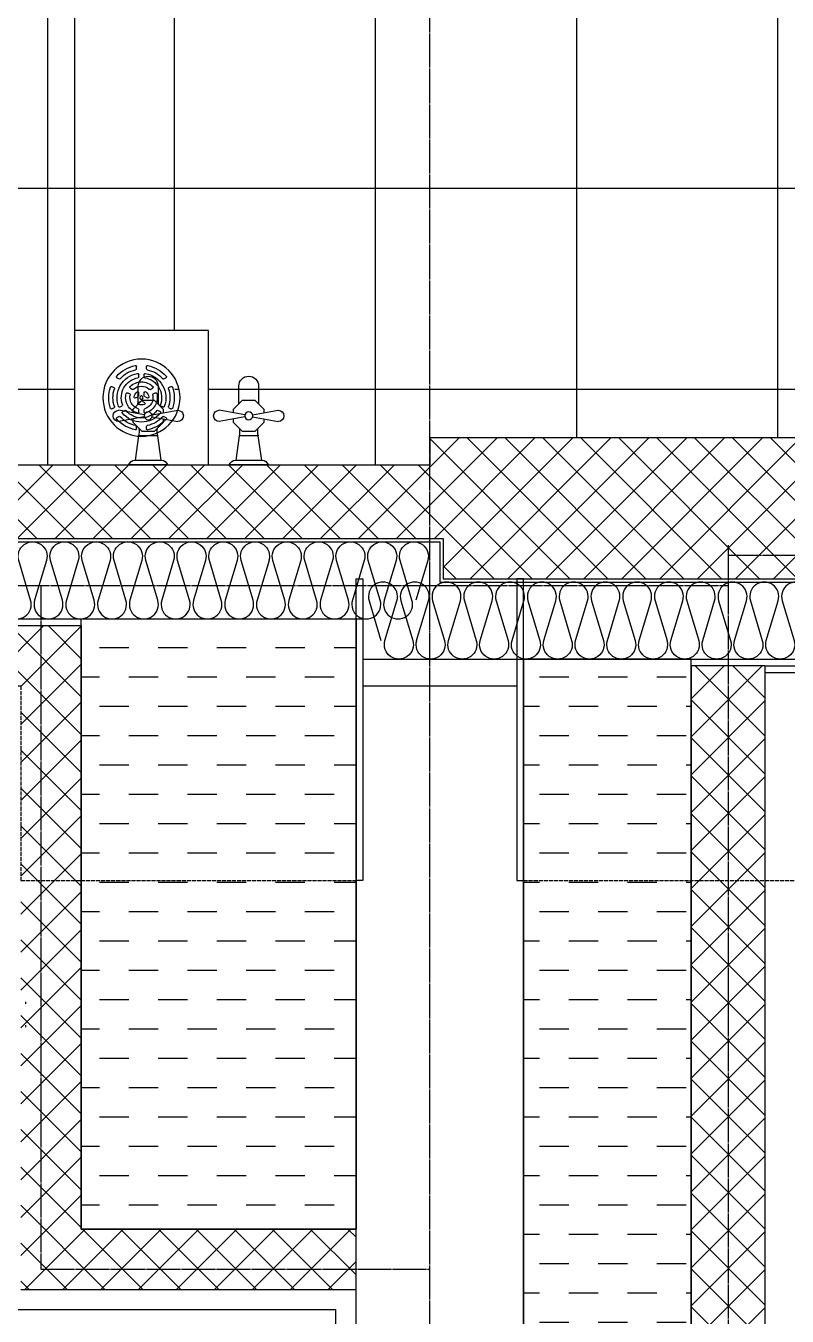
# Model space of a CAD drawing. Header units: millimetres. Extents: x 18456 to 179493, y -203649 to 469211.
# Drawn here: x 125057 to 126193, y -33871 to -31946 of the extents above; entities that cross this region are included whole.
import ezdxf

# ---------------------------------------------------------------- set-up
doc = ezdxf.new("R2010")
doc.units = ezdxf.units.MM
doc.linetypes.add('X-평면도(기본형)$0$CEN', pattern=[52.5, 50, -1, 0.5, -1])
doc.linetypes.add('X-평면도(기본형)$0$HID2', pattern=[7.5, 6, -1.5])
for name, color, linetype, true_color in [('X-평면도(기본형)$0$40HAT', 9, 'Continuous', 0x808080), ('X-평면도(기본형)$0$4GYP', 4, 'Continuous', 0x00ffff), ('X-평면도(기본형)$0$CEN', 1, 'X-평면도(기본형)$0$CEN', 0xff0000), ('X-평면도(기본형)$0$FIN', 9, 'Continuous', 0x808080), ('X-평면도(기본형)$0$FUR', 6, 'Continuous', 0xff00ff), ('X-평면도(기본형)$0$INS', 9, 'Continuous', 0x808080), ('X-평면도(기본형)$0$INSUL', 9, 'Continuous', 0x808080), ('X-평면도(기본형)$0$LV', 4, 'Continuous', 0x00ffff), ('X-평면도(기본형)$0$TIL', 5, 'Continuous', 0x0000ff), ('X-평면도(기본형)$0$UIS', 7, 'X-평면도(기본형)$0$HID2', 0x000000), ('X-평면도(기본형)$0$W1', 2, 'Continuous', 0xffff00), ('X-평면도(기본형)$0$W2', 3, 'Continuous', 0x00ff00), ('X-평면도(기본형)$0$설비OPEN', 9, 'Continuous', 0x808080), ('X-평면도(기본형)$0$수전', 5, 'Continuous', 0x0000ff)]:
    doc.layers.add(name, color=color, linetype=linetype, true_color=true_color)
pattern_1 = [(315, (-431264.733, -191964.843), (28.2842712, 28.2842712), []), (45, (-431264.733, -191964.843), (-28.2842712, 28.2842712), [])]
pattern_2 = [(360, (-403921.58, -3988.1), (2e-13, 300), []), (90, (-403921.58, -3988.1), (-300, 9e-14), [])]
pattern_3 = [(0, (-162883.12, -176635.57), (43.75, 43.75), [43.75, -43.75])]

# ---------------------------------------------------------------- blocks, each defined once
blk = doc.blocks.new('X-평면도(기본형)$0$A$C66e6687a')
at = {"layer": 'X-평면도(기본형)$0$수전', "color": 8, "true_color": 0x808080}
for p, q in [((92.5, 143), (92.5, 146.4)), ((107.5, 143), (107.5, 146.4)), ((59, 115), (56, 116.7)), ((66.5, 128), (63.5, 129.7)), ((96, 131.1), (96, 134.5)), ((96, 131.1), (96, 134.5)), ((104, 131.1), (104, 134.5)), ((136.5, 129.7), (133.5, 128)), ((144, 116.7), (141, 115)), ((82.5, 105.5), (79.5, 107.2)), ((86.5, 112.4), (83.5, 114.2)), ((95.2, 101.9), (91.4, 99.7)), ((96, 103.2), (96, 107.6)), ((96, 103.2), (96, 107.6)), ((104, 103.2), (104, 107.6)), ((108.6, 99.7), (104.7, 101.9)), ((116.5, 114.2), (113.5, 112.4)), ((120.5, 107.2), (117.5, 105.5)), ((59, 85), (56, 83.3)), ((71.1, 87.9), (68.1, 86.2)), ((75.1, 81), (72.1, 79.3)), ((99.2, 94.9), (95.4, 92.7)), ((96, 78.6), (96, 82.1)), ((96, 78.6), (96, 82.1)), ((104.6, 92.7), (100.7, 94.9)), ((104, 78.6), (104, 82.1)), ((127.9, 79.3), (124.9, 81)), ((131.9, 86.2), (128.9, 87.9)), ((131.9, 86.2), (128.9, 87.9)), ((144, 83.3), (141, 85)), ((66.5, 72), (63.5, 70.3)), ((136.5, 70.3), (133.5, 72)), ((92.5, 53.6), (92.5, 57)), ((107.5, 53.6), (107.5, 57))]:
    blk.add_line(p, q, dxfattribs=at)
blk.add_lwpolyline([(0, 0), (0, 200), (200, 200), (200, 0)], close=True, dxfattribs=at)
for radius in [57.5, 2.5]:
    blk.add_circle((100, 100), radius, dxfattribs=at)
for centre, radius, start, end in [((100, 100), 48.8, 100.9688, 139.0312), ((100, 100), 36.5, 99.0541, 200.9459), ((100, 100), 42.5, 101.8165, 138.1835), ((91, 146.4), 1.5, 0, 100.9688), ((91, 143), 1.5, 281.8165, 0), ((94.5, 134.5), 1.5, 0, 99.0541), ((105.5, 134.5), 1.5, 80.9459, 180), ((100, 100), 36.5, 339.0541, 80.9459), ((109, 146.4), 1.5, 79.0312, 180), ((109, 143), 1.5, 180, 258.1835), ((100, 100), 42.5, 41.8165, 78.1835), ((100, 100), 48.8, 40.9688, 79.0312), ((100, 100), 48.8, 160.9688, 199.0312), ((55.3, 115.4), 1.5, 60, 160.9688), ((64.3, 131), 1.5, 139.0312, 240), ((67.2, 129.3), 1.5, 240, 318.1835), ((100, 100), 30.1, 100.0234, 199.9766), ((84.2, 115.5), 1.5, 135.5894, 240), ((100, 100), 23.6, 44.4106, 135.5894), ((100, 100), 17.2, 47.0576, 132.9424), ((94.5, 131.1), 1.5, 280.0234, 0), ((94.5, 131.1), 1.5, 280.0234, 0), ((105.5, 131.1), 1.5, 180, 259.9766), ((100, 100), 30.1, 340.0234, 79.9766), ((115.8, 115.5), 1.5, 300, 44.4106), ((132.8, 129.3), 1.5, 221.8165, 300), ((135.7, 131), 1.5, 300, 40.9688), ((144.7, 115.4), 1.5, 19.0312, 120), ((100, 100), 48.8, 340.9688, 19.0312), ((100, 100), 42.5, 161.8165, 198.1835), ((58.2, 113.7), 1.5, 341.8165, 60), ((100, 100), 23.6, 164.4106, 255.5894), ((78.7, 105.9), 1.5, 60, 164.4106), ((81.7, 104.2), 1.5, 347.0576, 60), ((100, 100), 17.2, 167.0576, 252.9424), ((87.2, 113.7), 1.5, 240, 312.9424), ((90.6, 101), 1.5, 174.1895, 300), ((100, 100), 10.9, 125.8105, 174.1895), ((94.5, 107.6), 1.5, 0, 125.8105), ((94.5, 103.2), 1.5, 300, 0), ((105.5, 107.6), 1.5, 54.1895, 180), ((105.5, 103.2), 1.5, 180, 240), ((100, 100), 17.2, 287.0576, 12.9424), ((100, 100), 23.6, 284.4106, 15.5894), ((100, 100), 10.9, 5.8105, 54.1895), ((109.4, 101), 1.5, 240, 5.8105), ((112.8, 113.7), 1.5, 227.0576, 300), ((118.3, 104.2), 1.5, 120, 192.9424), ((121.3, 105.9), 1.5, 15.5894, 120), ((141.8, 113.7), 1.5, 120, 198.1835), ((100, 100), 42.5, 341.8165, 18.1835), ((55.3, 84.6), 1.5, 199.0312, 300), ((58.2, 86.3), 1.5, 300, 18.1835), ((67.4, 87.5), 1.5, 200.9459, 300), ((70.3, 89.2), 1.5, 300, 19.9766), ((72.9, 78), 1.5, 120, 219.0541), ((100, 100), 36.5, 219.0541, 320.9459), ((75.8, 79.7), 1.5, 40.0234, 120), ((100, 100), 30.1, 220.0234, 319.9766), ((94.5, 78.6), 1.5, 255.5894, 0), ((96.1, 91.4), 1.5, 120, 245.8105), ((94.5, 82.1), 1.5, 0, 72.9424), ((100, 100), 10.9, 245.8105, 294.1895), ((100, 93.6), 1.5, 60, 120), ((105.5, 82.1), 1.5, 107.0576, 180), ((105.5, 78.6), 1.5, 180, 284.4106), ((103.9, 91.4), 1.5, 294.1895, 60), ((124.2, 79.7), 1.5, 60, 139.9766), ((127.1, 78), 1.5, 320.9459, 60), ((129.7, 89.2), 1.5, 160.0234, 240), ((132.6, 87.5), 1.5, 240, 339.0541), ((141.8, 86.3), 1.5, 161.8165, 240), ((144.7, 84.6), 1.5, 240, 340.9688), ((64.3, 69), 1.5, 120, 220.9688), ((100, 100), 48.8, 220.9688, 259.0312), ((67.2, 70.7), 1.5, 41.8165, 120), ((100, 100), 42.5, 221.8165, 258.1835), ((91, 57), 1.5, 0, 78.1835), ((109, 57), 1.5, 101.8165, 180), ((100, 100), 42.5, 281.8165, 318.1835), ((100, 100), 48.8, 280.9688, 319.0312), ((132.8, 70.7), 1.5, 60, 138.1835), ((135.7, 69), 1.5, 319.0312, 60), ((91, 53.6), 1.5, 259.0312, 360), ((109, 53.6), 1.5, 180, 280.9688)]:
    blk.add_arc(centre, radius, start, end, dxfattribs=at)
blk = doc.blocks.new('X-평면도(기본형)$0$수전-1')
at = {"layer": 'X-평면도(기본형)$0$수전'}
for p, q in [((33548.8, -11093.5), (33542.1, -11055.2)), ((33552.1, -11093.5), (33558.8, -11055.2)), ((33477.5, -11070.1), (33477.5, -11099.3)), ((33484.5, -11099.3), (33484.5, -11079.4)), ((33594.8, -11084.6), (33568.4, -11084.6)), ((33477.5, -11099.3), (33477.5, -11128.5)), ((33484.5, -11119.2), (33484.5, -11099.3)), ((33548.8, -11105.1), (33542.1, -11143.3)), ((33552.1, -11105.1), (33558.8, -11143.3)), ((33568.4, -11114), (33594.8, -11114))]:
    blk.add_line(p, q, dxfattribs=at)
for points in [[(33484.5, -11080), (33520.4, -11085), (33520.4, -11099.3), (33520.4, -11113.6), (33484.5, -11118.6)], [(33545.7, -11122.4), (33540.9, -11122.4), (33527.3, -11108.9), (33527.3, -11089.7), (33540.9, -11076.2), (33545.7, -11076.2)], [(33555.1, -11076.2), (33560, -11076.2), (33573.5, -11089.7), (33573.5, -11108.9)], [(33573.5, -11108.9), (33560, -11122.4), (33555.1, -11122.4)]]:
    blk.add_lwpolyline(points, dxfattribs=at)
blk.add_circle((33550.4, -11099.3), 5.91, dxfattribs=at)
for centre, radius, start, end in [((33550.4, -11055.2), 8.37, 0, 180), ((33471.5, -11081.8), 13.2, 10.588, 62.8148), ((33527.4, -11057.7), 28.1, 255.692, 278.489), ((33594.8, -11099.3), 14.7, 270, 90), ((33471.5, -11116.8), 13.2, 297.1852, 349.412), ((33527.4, -11140.9), 28.1, 81.511, 104.308), ((33550.4, -11143.3), 8.37, 180, 0)]:
    blk.add_arc(centre, radius, start, end, dxfattribs=at)
blk = doc.blocks.new('X-평면도(기본형)$0$A$C5C7666B6')
at = {"layer": 'X-평면도(기본형)$0$FUR', "color": 8, "true_color": 0x808080}
for p, q in [((-47.5, 141.3), (-47.5, 144.4)), ((-47.5, 106.3), (-47.5, 109.4))]:
    blk.add_line(p, q, dxfattribs=at)
blk = doc.blocks.new('X-평면도(기본형)$0$A$C019C01BD')
at = {"layer": 'X-평면도(기본형)$0$FUR', "xscale": -1, "rotation": 90}
blk.add_blockref('X-평면도(기본형)$0$A$C5C7666B6', (198.5, 1200.3), dxfattribs=at)
blk = doc.blocks.new('X-평면도(기본형)$0$ba17001400')
at = {"layer": 'X-평면도(기본형)$0$FUR', "linetype": 'ByBlock', "rotation": 180}
blk.add_blockref('X-평면도(기본형)$0$A$C019C01BD', (1923.1, 1500.3), dxfattribs=at)
blk = doc.blocks.new('X-평면도(기본형)$0$is')
at = {"layer": 'X-평면도(기본형)$0$INS'}
blk.add_line((0, 450), (0, 0), dxfattribs=at)
at = {"layer": 'X-평면도(기본형)$0$W1'}
blk.add_lwpolyline([(0, 0), (-10, 0), (-10, 450), (0, 450)], dxfattribs=at)
blk = doc.blocks.new('U185 (X-평면도(기본형)$0$ins-l)')
at = {"layer": 'X-평면도(기본형)$0$INSUL', "color": 8, "true_color": 0x808080}
for p, q in [((36.9, 24.2), (21.4, 75.8)), ((57.5, 75.8), (42, 24.2)), ((78.1, 24.2), (62.6, 75.8)), ((98.7, 75.8), (83.2, 24.2)), ((119.3, 24.2), (103.8, 75.8)), ((139.9, 75.8), (124.5, 24.2)), ((160.5, 24.2), (145.1, 75.8)), ((181.1, 75.8), (165.7, 24.2)), ((201.7, 24.2), (186.3, 75.8)), ((222.3, 75.8), (206.9, 24.2)), ((243, 24.2), (227.5, 75.8)), ((263.6, 75.8), (248.1, 24.2)), ((284.2, 24.2), (268.7, 75.8)), ((304.8, 75.8), (289.3, 24.2)), ((325.4, 24.2), (309.9, 75.8)), ((346, 75.8), (330.6, 24.2)), ((366.6, 24.2), (351.2, 75.8)), ((387.2, 75.8), (371.8, 24.2)), ((407.8, 24.2), (392.4, 75.8)), ((428.4, 75.8), (413, 24.2)), ((449.1, 24.2), (433.6, 75.8)), ((469.7, 75.8), (454.2, 24.2)), ((490.3, 24.2), (474.8, 75.8)), ((510.9, 75.8), (495.4, 24.2)), ((531.5, 24.2), (516, 75.8)), ((552.1, 75.8), (536.6, 24.2)), ((572.7, 24.2), (557.3, 75.8)), ((593.3, 75.8), (577.9, 24.2)), ((613.9, 24.2), (598.5, 75.8)), ((634.5, 75.8), (619.1, 24.2)), ((655.2, 24.2), (639.7, 75.8)), ((675.8, 75.8), (660.3, 24.2)), ((696.4, 24.2), (680.9, 75.8)), ((717, 75.8), (701.5, 24.2)), ((737.6, 24.2), (722.1, 75.8)), ((758.2, 75.8), (742.7, 24.2)), ((778.8, 24.2), (763.4, 75.8)), ((799.4, 75.8), (784, 24.2)), ((820, 24.2), (804.6, 75.8)), ((840.6, 75.8), (825.2, 24.2)), ((861.3, 24.2), (845.8, 75.8)), ((881.9, 75.8), (866.4, 24.2)), ((902.5, 24.2), (887, 75.8)), ((923.1, 75.8), (907.6, 24.2)), ((943.7, 24.2), (928.2, 75.8)), ((964.3, 75.8), (948.8, 24.2)), ((984.9, 24.2), (969.5, 75.8)), ((1005.5, 75.8), (990.1, 24.2)), ((1026.1, 24.2), (1010.7, 75.8)), ((1046.7, 75.8), (1031.3, 24.2)), ((1067.4, 24.2), (1051.9, 75.8)), ((1088, 75.8), (1072.5, 24.2)), ((1108.6, 24.2), (1093.1, 75.8)), ((1129.2, 75.8), (1113.7, 24.2)), ((1149.8, 24.2), (1134.3, 75.8)), ((1170.4, 75.8), (1154.9, 24.2)), ((1191, 24.2), (1175.6, 75.8)), ((1211.6, 75.8), (1196.2, 24.2)), ((1232.2, 24.2), (1216.8, 75.8)), ((1252.8, 75.8), (1237.4, 24.2)), ((1273.5, 24.2), (1258, 75.8)), ((1294.1, 75.8), (1278.6, 24.2)), ((1314.7, 24.2), (1299.2, 75.8)), ((1335.3, 75.8), (1319.8, 24.2)), ((1355.9, 24.2), (1340.4, 75.8)), ((1376.5, 75.8), (1361, 24.2)), ((1397.1, 24.2), (1381.7, 75.8)), ((1417.7, 75.8), (1402.3, 24.2)), ((1438.3, 24.2), (1422.9, 75.8)), ((1458.9, 75.8), (1443.5, 24.2)), ((1479.5, 24.2), (1464.1, 75.8)), ((1500.2, 75.8), (1484.7, 24.2)), ((1520.8, 24.2), (1505.3, 75.8)), ((1541.4, 75.8), (1525.9, 24.2)), ((1562, 24.2), (1546.5, 75.8)), ((1582.6, 75.8), (1567.1, 24.2)), ((1603.2, 24.2), (1587.8, 75.8)), ((1623.8, 75.8), (1608.4, 24.2)), ((1644.4, 24.2), (1629, 75.8)), ((1665, 75.8), (1649.6, 24.2)), ((1685.6, 24.2), (1670.2, 75.8)), ((1706.3, 75.8), (1690.8, 24.2))]:
    blk.add_line(p, q, dxfattribs=at)
at = {"layer": 'X-평면도(기본형)$0$INSUL', "color": 8, "true_color": 0x808080, "extrusion": (0, 0, -1)}
for centre in [(-39.4, 81.2), (-80.7, 81.2), (-121.9, 81.2), (-163.1, 81.2), (-204.3, 81.2), (-245.5, 81.2), (-286.8, 81.2), (-328, 81.2), (-369.2, 81.2), (-410.4, 81.2), (-451.6, 81.2), (-492.9, 81.2), (-534.1, 81.2), (-575.3, 81.2), (-616.5, 81.2), (-657.7, 81.2), (-699, 81.2), (-740.2, 81.2), (-781.4, 81.2), (-822.6, 81.2), (-863.8, 81.2), (-905.1, 81.2), (-946.3, 81.2), (-987.5, 81.2), (-1028.7, 81.2), (-1069.9, 81.2), (-1111.1, 81.2), (-1152.4, 81.2), (-1193.6, 81.2), (-1234.8, 81.2), (-1276, 81.2), (-1317.2, 81.2), (-1358.5, 81.2), (-1399.7, 81.2), (-1440.9, 81.2), (-1482.1, 81.2), (-1523.3, 81.2), (-1564.6, 81.2), (-1605.8, 81.2), (-1647, 81.2), (-1688.2, 81.2)]:
    blk.add_arc(centre, 18.8, 343.3008, 196.6992, dxfattribs=at)
at = {"layer": 'X-평면도(기본형)$0$INSUL', "color": 8, "true_color": 0x808080}
for centre in [(18.8, 18.8), (60, 18.8), (101.3, 18.8), (142.5, 18.8), (183.7, 18.8), (224.9, 18.8), (266.1, 18.8), (307.4, 18.8), (348.6, 18.8), (389.8, 18.8), (431, 18.8), (472.2, 18.8), (513.5, 18.8), (554.7, 18.8), (595.9, 18.8), (637.1, 18.8), (678.3, 18.8), (719.6, 18.8), (760.8, 18.8), (802, 18.8), (843.2, 18.8), (884.4, 18.8), (925.7, 18.8), (966.9, 18.8), (1008.1, 18.8), (1049.3, 18.8), (1090.5, 18.8), (1131.8, 18.8), (1173, 18.8), (1214.2, 18.8), (1255.4, 18.8), (1296.6, 18.8), (1337.9, 18.8), (1379.1, 18.8), (1420.3, 18.8), (1461.5, 18.8), (1502.7, 18.8), (1544, 18.8), (1585.2, 18.8), (1626.4, 18.8), (1667.6, 18.8)]:
    blk.add_arc(centre, 18.8, 163.3008, 16.6992, dxfattribs=at)
blk = doc.blocks.new('U186 (X-평면도(기본형)$0$ins-l)')
at = {"layer": 'X-평면도(기본형)$0$INSUL', "color": 8, "true_color": 0x808080}
for p, q in [((36.9, 24.2), (21.4, 75.8)), ((57.5, 75.8), (42, 24.2)), ((78.1, 24.2), (62.6, 75.8)), ((98.7, 75.8), (83.2, 24.2)), ((119.3, 24.2), (103.8, 75.8)), ((139.9, 75.8), (124.5, 24.2)), ((160.5, 24.2), (145.1, 75.8)), ((181.1, 75.8), (165.7, 24.2)), ((201.7, 24.2), (186.3, 75.8)), ((222.3, 75.8), (206.9, 24.2)), ((243, 24.2), (227.5, 75.8)), ((263.6, 75.8), (248.1, 24.2)), ((284.2, 24.2), (268.7, 75.8)), ((304.8, 75.8), (289.3, 24.2)), ((325.4, 24.2), (309.9, 75.8)), ((346, 75.8), (330.6, 24.2)), ((366.6, 24.2), (351.2, 75.8)), ((387.2, 75.8), (371.8, 24.2)), ((407.8, 24.2), (392.4, 75.8)), ((428.4, 75.8), (413, 24.2)), ((449.1, 24.2), (433.6, 75.8)), ((469.7, 75.8), (454.2, 24.2)), ((490.3, 24.2), (474.8, 75.8)), ((510.9, 75.8), (495.4, 24.2)), ((531.5, 24.2), (516, 75.8)), ((552.1, 75.8), (536.6, 24.2)), ((572.7, 24.2), (557.3, 75.8)), ((593.3, 75.8), (577.9, 24.2)), ((613.9, 24.2), (598.5, 75.8)), ((634.5, 75.8), (619.1, 24.2)), ((655.2, 24.2), (639.7, 75.8)), ((675.8, 75.8), (660.3, 24.2)), ((696.4, 24.2), (680.9, 75.8)), ((717, 75.8), (701.5, 24.2)), ((737.6, 24.2), (722.1, 75.8)), ((758.2, 75.8), (742.7, 24.2)), ((778.8, 24.2), (763.4, 75.8)), ((799.4, 75.8), (784, 24.2)), ((820, 24.2), (804.6, 75.8)), ((840.6, 75.8), (825.2, 24.2)), ((861.3, 24.2), (845.8, 75.8)), ((881.9, 75.8), (866.4, 24.2)), ((902.5, 24.2), (887, 75.8)), ((923.1, 75.8), (907.6, 24.2)), ((943.7, 24.2), (928.2, 75.8)), ((964.3, 75.8), (948.8, 24.2)), ((984.9, 24.2), (969.5, 75.8)), ((1005.5, 75.8), (990.1, 24.2)), ((1026.1, 24.2), (1010.7, 75.8)), ((1046.7, 75.8), (1031.3, 24.2)), ((1067.4, 24.2), (1051.9, 75.8)), ((1088, 75.8), (1072.5, 24.2)), ((1108.6, 24.2), (1093.1, 75.8)), ((1129.2, 75.8), (1113.7, 24.2)), ((1149.8, 24.2), (1134.3, 75.8)), ((1170.4, 75.8), (1154.9, 24.2)), ((1191, 24.2), (1175.6, 75.8)), ((1211.6, 75.8), (1196.2, 24.2)), ((1232.2, 24.2), (1216.8, 75.8)), ((1252.8, 75.8), (1237.4, 24.2)), ((1273.5, 24.2), (1258, 75.8)), ((1294.1, 75.8), (1278.6, 24.2)), ((1314.7, 24.2), (1299.2, 75.8)), ((1335.3, 75.8), (1319.8, 24.2))]:
    blk.add_line(p, q, dxfattribs=at)
at = {"layer": 'X-평면도(기본형)$0$INSUL', "color": 8, "true_color": 0x808080, "extrusion": (0, 0, -1)}
for centre in [(-39.4, 81.2), (-80.7, 81.2), (-121.9, 81.2), (-163.1, 81.2), (-204.3, 81.2), (-245.5, 81.2), (-286.8, 81.2), (-328, 81.2), (-369.2, 81.2), (-410.4, 81.2), (-451.6, 81.2), (-492.9, 81.2), (-534.1, 81.2), (-575.3, 81.2), (-616.5, 81.2), (-657.7, 81.2), (-699, 81.2), (-740.2, 81.2), (-781.4, 81.2), (-822.6, 81.2), (-863.8, 81.2), (-905.1, 81.2), (-946.3, 81.2), (-987.5, 81.2), (-1028.7, 81.2), (-1069.9, 81.2), (-1111.1, 81.2), (-1152.4, 81.2), (-1193.6, 81.2), (-1234.8, 81.2), (-1276, 81.2), (-1317.2, 81.2)]:
    blk.add_arc(centre, 18.8, 343.3008, 196.6992, dxfattribs=at)
at = {"layer": 'X-평면도(기본형)$0$INSUL', "color": 8, "true_color": 0x808080}
for centre in [(18.8, 18.8), (60, 18.8), (101.3, 18.8), (142.5, 18.8), (183.7, 18.8), (224.9, 18.8), (266.1, 18.8), (307.4, 18.8), (348.6, 18.8), (389.8, 18.8), (431, 18.8), (472.2, 18.8), (513.5, 18.8), (554.7, 18.8), (595.9, 18.8), (637.1, 18.8), (678.3, 18.8), (719.6, 18.8), (760.8, 18.8), (802, 18.8), (843.2, 18.8), (884.4, 18.8), (925.7, 18.8), (966.9, 18.8), (1008.1, 18.8), (1049.3, 18.8), (1090.5, 18.8), (1131.8, 18.8), (1173, 18.8), (1214.2, 18.8), (1255.4, 18.8), (1296.6, 18.8)]:
    blk.add_arc(centre, 18.8, 163.3008, 16.6992, dxfattribs=at)

msp = doc.modelspace()

# ---------------------------------------------------------------- hatches: boundary and pattern name
at = {"layer": 'X-평면도(기본형)$0$40HAT'}
h = msp.add_hatch(dxfattribs=at)
h.set_pattern_fill('H3', color=256, scale=40, style=0, pattern_type=2)
h.set_pattern_definition(pattern_1)
h.paths.add_polyline_path([(127094.4, -32770.6), (127094.4, -32560.6), (125659.4, -32560.6), (125659.4, -32600.6), (123909.4, -32600.6), (123909.4, -32010.6), (123414.4, -32010.6), (123414.4, -32220.6), (123699.4, -32220.6), (123699.4, -32710.6), (125679.4, -32710.6), (125679.4, -32770.6)], flags=0)
h = msp.add_hatch(dxfattribs=at)
h.set_pattern_fill('H3', color=256, scale=40, style=0, pattern_type=2)
h.set_pattern_definition(pattern_1)
h.paths.add_polyline_path([(125549.4, -33830.6), (125549.4, -33740.6), (125139.4, -33740.6), (125139.4, -32840.6), (123559.4, -32840.6), (123559.4, -33200.6), (123679.4, -33200.6), (123679.4, -33860.6), (123769.4, -33860.6), (123769.4, -32930.6), (125049.4, -32930.6), (125049.4, -33830.6)], flags=0)
h = msp.add_hatch(dxfattribs=at)
h.set_pattern_fill('H3', color=256, scale=40, style=0, pattern_type=2)
h.set_pattern_definition(pattern_1)
h.paths.add_polyline_path([(126159.4, -32900.6), (126049.4, -32900.6), (126049.4, -34130.6), (125799.4, -34130.6), (125799.4, -34240.6), (126159.4, -34240.6)], flags=0)
at = {"layer": 'X-평면도(기본형)$0$TIL'}
h = msp.add_hatch(dxfattribs=at)
h.set_pattern_fill('H3', color=256, scale=300, angle=45, style=0, pattern_type=2)
h.set_pattern_definition(pattern_2)
h.paths.add_polyline_path([(125329.4, -32600.6), (125329.4, -32400.6), (125129.4, -32400.6), (125129.4, -32600.6), (123909.4, -32600.6), (123909.4, -32010.6), (123414.4, -32010.6), (123414.4, -32330.6), (122494.4, -32330.6), (122494.4, -32010.6), (121929.4, -32010.6), (121929.4, -31535.6), (124069.4, -31535.6), (124069.4, -31780.6), (125129.4, -31780.6), (125129.4, -30875.6), (126594.4, -30875.6), (126594.4, -31250.6), (131989.4, -31250.6), (131989.4, -32560.6), (128614.4, -32560.6), (128614.4, -32675.6), (127094.4, -32675.6), (127094.4, -32560.6), (125659.4, -32560.6), (125659.4, -32600.6), (125329.4, -32600.6)], flags=0)
h = msp.add_hatch(dxfattribs=at)
h.set_pattern_fill('H3', color=256, scale=300, angle=45, style=0, pattern_type=2)
h.set_pattern_definition(pattern_2)
h.paths.add_polyline_path([(125279.4, -32472.2), (125280.3, -32473.9), (125281.2, -32475.7), (125282, -32477.5), (125282.8, -32479.3), (125283.5, -32481.2), (125284.1, -32483), (125284.7, -32484.9), (125285.2, -32486.8), (125285.7, -32488.8), (125286, -32490.7), (125286.3, -32492.7), (125286.6, -32494.6), (125286.7, -32496.6), (125286.8, -32498.6), (125286.9, -32500.6), (125286.8, -32502.5), (125286.7, -32504.5), (125286.6, -32506.5), (125286.3, -32508.5), (125286, -32510.4), (125285.7, -32512.4), (125285.2, -32514.3), (125284.7, -32516.2), (125284.1, -32518.1), (125283.5, -32520), (125282.8, -32521.8), (125282, -32523.7), (125281.2, -32525.5), (125280.3, -32527.2), (125279.4, -32529), (125279.4, -32472.2)], flags=0)
at = {"layer": 'X-평면도(기본형)$0$설비OPEN'}
h = msp.add_hatch(dxfattribs=at)
h.set_pattern_fill('DASH', color=256, scale=350, style=0, pattern_type=2)
h.set_pattern_definition(pattern_3)
h.paths.add_polyline_path([(125139.4, -32830.6), (125549.4, -32830.6), (125549.4, -33740.6), (125139.4, -33740.6)], flags=0)
h = msp.add_hatch(dxfattribs=at)
h.set_pattern_fill('DASH', color=256, scale=350, style=0, pattern_type=2)
h.set_pattern_definition(pattern_3)
h.paths.add_polyline_path([(125799.4, -32890.6), (126049.4, -32890.6), (126049.4, -34130.6), (125799.4, -34130.6)], flags=0)

# ---------------------------------------------------------------- linework, layer by layer
at = {"layer": 'X-평면도(기본형)$0$4GYP'}
for p, q in [((126159.4, -32900.6), (127104.4, -32900.6)), ((126159.4, -32910.6), (127104.4, -32910.6))]:
    msp.add_line(p, q, dxfattribs=at)
at = {"layer": 'X-평면도(기본형)$0$CEN'}
for p, q in [((125659.4, -35420.6), (125659.4, -29625.6)), ((126104.4, -32720.6), (126104.4, -34350.6)), ((126104.4, -32735.6), (132689.4, -32735.6)), ((121839.4, -32780.6), (126104.4, -32780.6)), ((125079.4, -32780.6), (125079.4, -33800.6)), ((125079.4, -33800.6), (125659.4, -33800.6))]:
    msp.add_line(p, q, dxfattribs=at)
at = {"layer": 'X-평면도(기본형)$0$FIN'}
for p in [(125019.4, -33860.6), (125519.4, -35280.6)]:
    msp.add_line(p, (125519.4, -33860.6), dxfattribs=at)
at = {"layer": 'X-평면도(기본형)$0$INS'}
for p, q in [((123694.4, -32715.6), (125674.4, -32715.6)), ((125674.4, -32715.6), (125674.4, -32775.6)), ((125674.4, -32775.6), (127104.4, -32775.6)), ((123579.4, -32830.6), (125559.4, -32830.6)), ((125559.4, -32830.6), (125559.4, -32890.6)), ((125559.4, -32890.6), (127104.4, -32890.6))]:
    msp.add_line(p, q, dxfattribs=at)
at = {"layer": 'X-평면도(기본형)$0$LV'}
for p, q in [((125089.4, -31780.6), (125089.4, -32600.6)), ((125129.4, -31780.6), (125129.4, -32600.6))]:
    msp.add_line(p, q, dxfattribs=at)
at = {"layer": 'X-평면도(기본형)$0$UIS'}
for points in [[(122039.4, -34460.6), (122489.4, -34460.6), (122489.4, -33060.6), (122379.4, -33060.6), (122379.4, -32670.6), (123249.4, -32670.6), (123249.4, -33160.6), (123769.4, -33160.6), (123769.4, -32930.6), (125049.4, -32930.6), (125049.4, -33220.6), (125549.4, -33220.6)], [(125799.4, -33220.6), (131539.4, -33220.6), (131539.4, -34185.6), (132419.4, -34185.6)]]:
    msp.add_lwpolyline(points, dxfattribs=at)
at = {"layer": 'X-평면도(기본형)$0$W1'}
for p, q in [((125559.4, -32930.6), (125789.4, -32930.6)), ((125549.4, -35310.6), (125549.4, -33220.6)), ((125799.4, -35310.6), (125799.4, -33220.6))]:
    msp.add_line(p, q, dxfattribs=at)
at = {"layer": 'X-평면도(기본형)$0$W2'}
for p, q in [((125659.4, -32560.6), (125659.4, -32600.6)), ((127094.4, -32560.6), (125659.4, -32560.6)), ((123909.4, -32600.6), (125659.4, -32600.6)), ((123699.4, -32710.6), (125679.4, -32710.6)), ((125679.4, -32710.6), (125679.4, -32770.6)), ((125679.4, -32770.6), (127094.4, -32770.6)), ((123559.4, -32840.6), (125139.4, -32840.6)), ((125139.4, -32840.6), (125139.4, -33740.6)), ((126159.4, -32900.6), (126049.4, -32900.6)), ((126049.4, -32900.6), (126049.4, -34130.6)), ((126159.4, -32900.6), (126159.4, -34240.6)), ((125139.4, -33740.6), (125549.4, -33740.6)), ((125549.4, -33830.6), (125549.4, -33740.6)), ((125049.4, -33830.6), (125549.4, -33830.6))]:
    msp.add_line(p, q, dxfattribs=at)
at = {"layer": 'X-평면도(기본형)$0$설비OPEN'}
for points in [[(125139.4, -32830.6), (125549.4, -32830.6), (125549.4, -33740.6), (125139.4, -33740.6)], [(125799.4, -34130.6), (126049.4, -34130.6), (126049.4, -32890.6), (125799.4, -32890.6)]]:
    msp.add_lwpolyline(points, close=True, dxfattribs=at)

# ---------------------------------------------------------------- block references
at = {"rotation": 90.00000000000001}
msp.add_blockref('X-평면도(기본형)$0$ba17001400', (125309.4, -35270.6), dxfattribs=at)
at = {"layer": 'X-평면도(기본형)$0$INSUL', "yscale": 1.149999999999999, "zscale": 1.149999999999999}
for name, p, xscale in [('U185 (X-평면도(기본형)$0$ins-l)', (123694.4, -32830.6), 1.149999999999999), ('U186 (X-평면도(기본형)$0$ins-l)', (127104.4, -32890.6), -1.149999999999999)]:
    msp.add_blockref(name, p, dxfattribs=dict(at, xscale=xscale))
at = {"layer": 'X-평면도(기본형)$0$W1', "rotation": 180}
msp.add_blockref('X-평면도(기본형)$0$is', (125549.4, -32770.6), dxfattribs=at)
at = {"layer": 'X-평면도(기본형)$0$W1', "xscale": -1, "rotation": 180}
msp.add_blockref('X-평면도(기본형)$0$is', (125799.4, -32770.6), dxfattribs=at)
at = {"layer": 'X-평면도(기본형)$0$수전', "xscale": -1}
msp.add_blockref('X-평면도(기본형)$0$A$C66e6687a', (125329.4, -32600.6), dxfattribs=at)
at = {"layer": 'X-평면도(기본형)$0$수전', "xscale": -1, "rotation": 270}
for p in [(136338.7, -66078.1), (136488.7, -66078.1)]:
    msp.add_blockref('X-평면도(기본형)$0$수전-1', p, dxfattribs=at)

doc.saveas('drawing.dxf')
